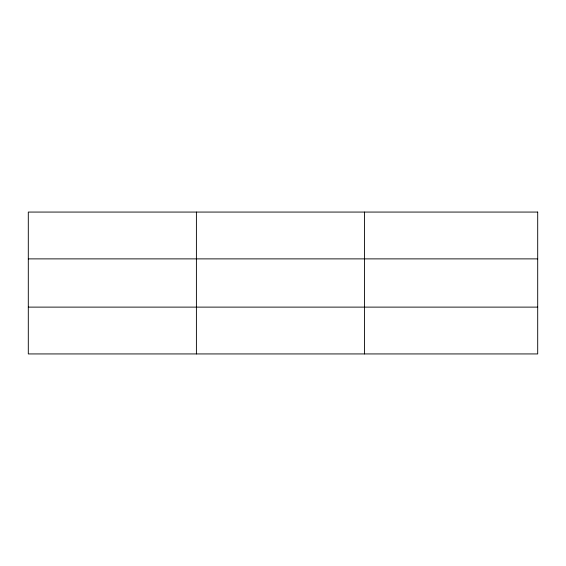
<?xml version="1.0" encoding="UTF-8"?>
<svg xmlns="http://www.w3.org/2000/svg" width="566" height="566" viewBox="0 0 566 566"><rect width="100%" height="100%" fill="white"/><g stroke="black" fill="none" stroke-linecap="round" stroke-linejoin="round"><path stroke-width="0.85" d="M196.402 353.934L196.402 212.066M364.504 353.934L364.504 212.066M28.3 258.881L537.7 258.881M28.3 307.119L537.7 307.119M537.7 212.066L537.7 353.934L28.3 353.934L28.3 212.066L537.7 212.066"/></g></svg>
